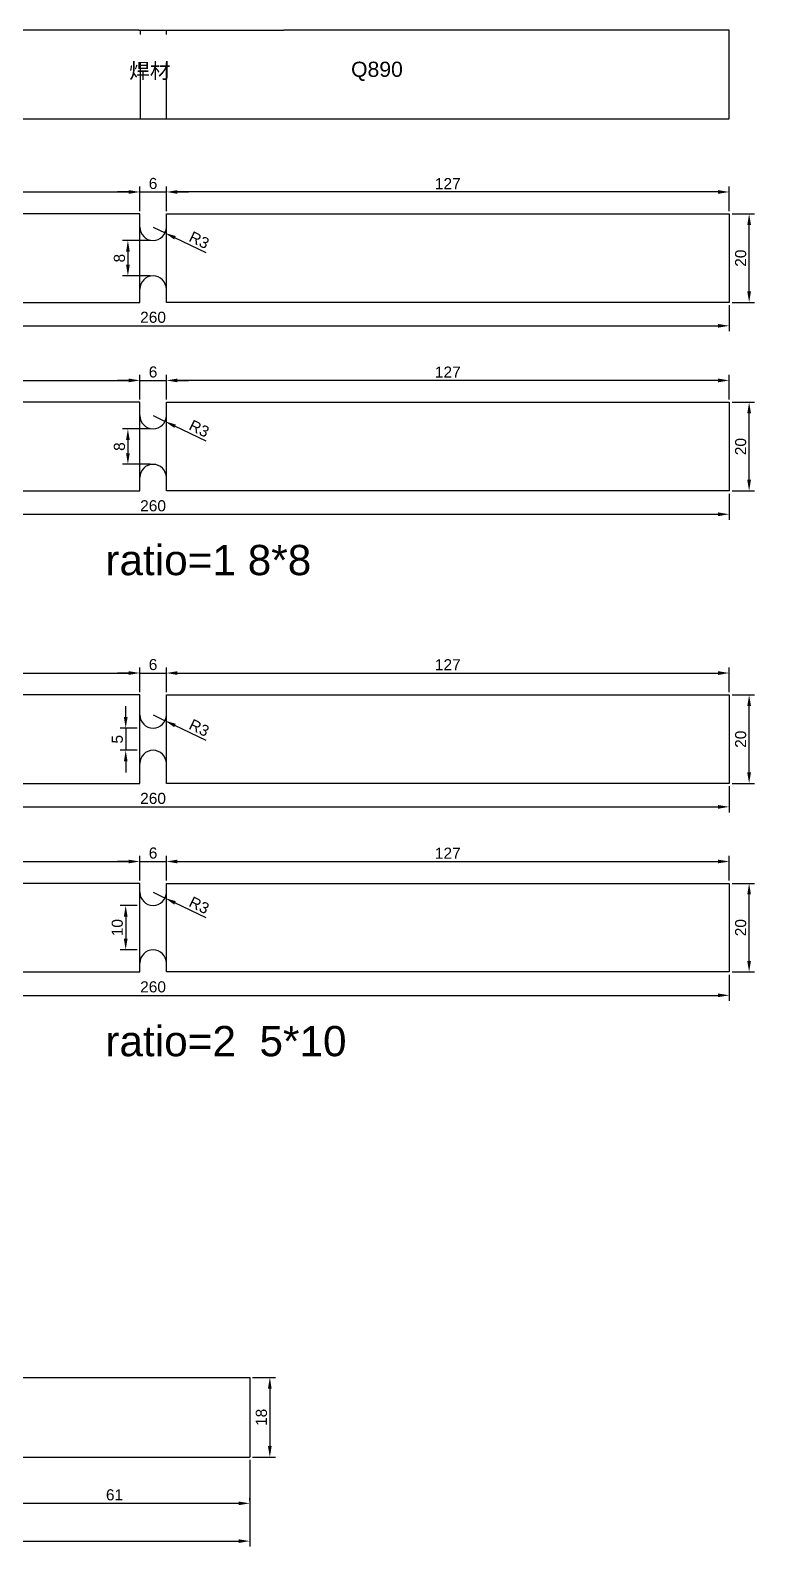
# Model space of a CAD drawing. Header units: millimetres. Extents: x 397 to 22000, y -812 to 12499.
# Drawn here: x 12731 to 12894.4, y 1820.5 to 2162.7 of the extents above; entities that cross this region are included whole.
import ezdxf

# ---------------------------------------------------------------- set-up
doc = ezdxf.new("R2010")
doc.units = ezdxf.units.MM
doc.linetypes.add('DASHED', pattern=[19.05, 12.7, -6.35])
doc.layers.add('尺寸标注', color=6, linetype='Continuous')
doc.styles.get("Standard").update_dxf_attribs({"font": 'arial.ttf'})
doc.dimstyles.new('ISO-25', dxfattribs={"dimtxt": 2.5, "dimasz": 2.5, "dimexe": 1.25, "dimexo": 0.625, "dimtad": 1, "dimtxsty": 'Standard', "dimcen": 2.5, "dimadec": 0, "dimazin": 0, "dimtfac": 1, "dimtmove": 0, "dimatfit": 3, "dimfxl": 1, "dimarcsym": 0})

# ---------------------------------------------------------------- blocks, each defined once
blk = doc.blocks.new('*D429')
at = {"color": 0, "lineweight": -2, "transparency": 16777216}
for p, q in [((12628.67, 2121.91), (12628.67, 2127.47)), ((12631.17, 2126.22), (12753.17, 2126.22)), ((12755.67, 2121.91), (12755.67, 2127.47))]:
    blk.add_line(p, q, dxfattribs=at)
at = {"color": 0, "transparency": 16777216}
for points in [[(12631.17, 2126.63), (12631.17, 2125.8), (12628.67, 2126.22)], [(12753.17, 2126.63), (12753.17, 2125.8), (12755.67, 2126.22)]]:
    blk.add_solid(points, dxfattribs=at)
at = {"layer": 'Defpoints', "color": 0, "transparency": 16777216}
for p in [(12755.67, 2126.22), (12628.67, 2121.28), (12755.67, 2121.28)]:
    blk.add_point(p, dxfattribs=at)
at = {"color": 0, "transparency": 16777216, "insert": (12692.17, 2128.1), "char_height": 2.5, "attachment_point": 5}
blk.add_mtext('127', dxfattribs=at)
blk = doc.blocks.new('*D365')
at = {"color": 0, "lineweight": -2, "transparency": 16777216}
for p, q in [((12758.05, 2115.28), (12751.74, 2115.28)), ((12752.99, 2112.78), (12752.99, 2109.78)), ((12758.05, 2107.28), (12751.74, 2107.28))]:
    blk.add_line(p, q, dxfattribs=at)
at = {"color": 0, "transparency": 16777216}
for points in [[(12752.58, 2112.78), (12753.41, 2112.78), (12752.99, 2115.28)], [(12752.58, 2109.78), (12753.41, 2109.78), (12752.99, 2107.28)]]:
    blk.add_solid(points, dxfattribs=at)
at = {"layer": 'Defpoints', "color": 0, "transparency": 16777216}
for p in [(12758.67, 2115.28), (12752.99, 2107.28), (12758.67, 2107.28)]:
    blk.add_point(p, dxfattribs=at)
at = {"color": 0, "transparency": 16777216, "insert": (12751.09, 2111.28), "char_height": 2.5, "attachment_point": 5, "rotation": 90}
blk.add_mtext('8', dxfattribs=at)
blk = doc.blocks.new('*D366')
at = {"color": 0, "lineweight": -2, "transparency": 16777216}
for p, q in [((12758.67, 2118.28), (12761.37, 2116.97)), ((12770.62, 2112.48), (12763.62, 2115.88))]:
    blk.add_line(p, q, dxfattribs=at)
at = {"color": 0, "transparency": 16777216}
blk.add_solid([(12763.8, 2116.26), (12763.44, 2115.51), (12761.37, 2116.97)], dxfattribs=at)
at = {"layer": 'Defpoints', "color": 0, "transparency": 16777216}
for p in [(12758.67, 2118.28), (12761.37, 2116.97)]:
    blk.add_point(p, dxfattribs=at)
at = {"color": 0, "transparency": 16777216, "insert": (12769.08, 2115.35), "char_height": 2.5, "attachment_point": 5, "rotation": 334.116}
blk.add_mtext('R3', dxfattribs=at)
blk = doc.blocks.new('*D367')
at = {"color": 0, "lineweight": -2, "transparency": 16777216}
for p, q in [((12889.3, 2121.28), (12894.41, 2121.28)), ((12893.16, 2103.78), (12893.16, 2118.78)), ((12889.3, 2101.28), (12894.41, 2101.28))]:
    blk.add_line(p, q, dxfattribs=at)
at = {"color": 0, "transparency": 16777216}
for points in [[(12892.74, 2118.78), (12893.58, 2118.78), (12893.16, 2121.28)], [(12892.74, 2103.78), (12893.58, 2103.78), (12893.16, 2101.28)]]:
    blk.add_solid(points, dxfattribs=at)
at = {"layer": 'Defpoints', "color": 0, "transparency": 16777216}
for p in [(12888.67, 2121.28), (12893.16, 2121.28), (12888.67, 2101.28)]:
    blk.add_point(p, dxfattribs=at)
at = {"color": 0, "transparency": 16777216, "insert": (12891.26, 2111.28), "char_height": 2.5, "attachment_point": 5, "rotation": 90}
blk.add_mtext('20', dxfattribs=at)
blk = doc.blocks.new('*D430')
at = {"color": 0, "lineweight": -2, "transparency": 16777216}
for p, q in [((12761.67, 2121.91), (12761.67, 2127.47)), ((12886.17, 2126.22), (12764.17, 2126.22)), ((12888.67, 2121.91), (12888.67, 2127.47))]:
    blk.add_line(p, q, dxfattribs=at)
at = {"color": 0, "transparency": 16777216}
for points in [[(12764.17, 2126.63), (12764.17, 2125.8), (12761.67, 2126.22)], [(12886.17, 2126.63), (12886.17, 2125.8), (12888.67, 2126.22)]]:
    blk.add_solid(points, dxfattribs=at)
at = {"layer": 'Defpoints', "color": 0, "transparency": 16777216}
for p in [(12761.67, 2126.22), (12761.67, 2121.28), (12888.67, 2121.28)]:
    blk.add_point(p, dxfattribs=at)
at = {"color": 0, "transparency": 16777216, "insert": (12825.17, 2128.1), "char_height": 2.5, "attachment_point": 5}
blk.add_mtext('127', dxfattribs=at)
blk = doc.blocks.new('*D368')
at = {"color": 0, "lineweight": -2, "transparency": 16777216}
for p, q in [((12753.17, 2126.22), (12750.67, 2126.22)), ((12755.67, 2121.91), (12755.67, 2127.47)), ((12755.67, 2126.22), (12761.67, 2126.22)), ((12761.67, 2121.91), (12761.67, 2127.47)), ((12764.17, 2126.22), (12766.67, 2126.22))]:
    blk.add_line(p, q, dxfattribs=at)
at = {"color": 0, "transparency": 16777216}
for points in [[(12753.17, 2126.63), (12753.17, 2125.8), (12755.67, 2126.22)], [(12764.17, 2126.63), (12764.17, 2125.8), (12761.67, 2126.22)]]:
    blk.add_solid(points, dxfattribs=at)
at = {"layer": 'Defpoints', "color": 0, "transparency": 16777216}
for p in [(12761.67, 2126.22), (12755.67, 2121.28), (12761.67, 2121.28)]:
    blk.add_point(p, dxfattribs=at)
at = {"color": 0, "transparency": 16777216, "insert": (12758.67, 2128.12), "char_height": 2.5, "attachment_point": 5}
blk.add_mtext('6', dxfattribs=at)
blk = doc.blocks.new('*D369')
at = {"color": 0, "lineweight": -2, "transparency": 16777216}
for p, q in [((12628.67, 2100.66), (12628.67, 2094.77)), ((12888.67, 2100.66), (12888.67, 2094.77)), ((12631.17, 2096.02), (12886.17, 2096.02))]:
    blk.add_line(p, q, dxfattribs=at)
at = {"color": 0, "transparency": 16777216}
for points in [[(12631.17, 2096.43), (12631.17, 2095.6), (12628.67, 2096.02)], [(12886.17, 2096.43), (12886.17, 2095.6), (12888.67, 2096.02)]]:
    blk.add_solid(points, dxfattribs=at)
at = {"layer": 'Defpoints', "color": 0, "transparency": 16777216}
for p in [(12628.67, 2101.28), (12888.67, 2101.28), (12888.67, 2096.02)]:
    blk.add_point(p, dxfattribs=at)
at = {"color": 0, "transparency": 16777216, "insert": (12758.67, 2097.92), "char_height": 2.5, "attachment_point": 5}
blk.add_mtext('260', dxfattribs=at)
blk = doc.blocks.new('*D431')
at = {"color": 0, "lineweight": -2, "transparency": 16777216}
for p, q in [((12628.67, 2079.38), (12628.67, 2084.94)), ((12755.67, 2079.38), (12755.67, 2084.94)), ((12631.17, 2083.69), (12753.17, 2083.69))]:
    blk.add_line(p, q, dxfattribs=at)
at = {"color": 0, "transparency": 16777216}
for points in [[(12631.17, 2084.11), (12631.17, 2083.27), (12628.67, 2083.69)], [(12753.17, 2084.11), (12753.17, 2083.27), (12755.67, 2083.69)]]:
    blk.add_solid(points, dxfattribs=at)
at = {"layer": 'Defpoints', "color": 0, "transparency": 16777216}
for p in [(12755.67, 2083.69), (12628.67, 2078.76), (12755.67, 2078.76)]:
    blk.add_point(p, dxfattribs=at)
at = {"color": 0, "transparency": 16777216, "insert": (12692.17, 2085.57), "char_height": 2.5, "attachment_point": 5}
blk.add_mtext('127', dxfattribs=at)
blk = doc.blocks.new('*D371')
at = {"color": 0, "lineweight": -2, "transparency": 16777216}
for p, q in [((12758.67, 2075.76), (12761.37, 2074.45)), ((12770.62, 2069.96), (12763.62, 2073.35))]:
    blk.add_line(p, q, dxfattribs=at)
at = {"color": 0, "transparency": 16777216}
blk.add_solid([(12763.8, 2073.73), (12763.44, 2072.98), (12761.37, 2074.45)], dxfattribs=at)
at = {"layer": 'Defpoints', "color": 0, "transparency": 16777216}
for p in [(12758.67, 2075.76), (12761.37, 2074.45)]:
    blk.add_point(p, dxfattribs=at)
at = {"color": 0, "transparency": 16777216, "insert": (12769.08, 2072.82), "char_height": 2.5, "attachment_point": 5, "rotation": 334.116}
blk.add_mtext('R3', dxfattribs=at)
blk = doc.blocks.new('*D372')
at = {"color": 0, "lineweight": -2, "transparency": 16777216}
for p, q in [((12889.3, 2078.76), (12894.41, 2078.76)), ((12893.16, 2061.26), (12893.16, 2076.26)), ((12889.3, 2058.76), (12894.41, 2058.76))]:
    blk.add_line(p, q, dxfattribs=at)
at = {"color": 0, "transparency": 16777216}
for points in [[(12892.74, 2076.26), (12893.58, 2076.26), (12893.16, 2078.76)], [(12892.74, 2061.26), (12893.58, 2061.26), (12893.16, 2058.76)]]:
    blk.add_solid(points, dxfattribs=at)
at = {"layer": 'Defpoints', "color": 0, "transparency": 16777216}
for p in [(12888.67, 2078.76), (12893.16, 2078.76), (12888.67, 2058.76)]:
    blk.add_point(p, dxfattribs=at)
at = {"color": 0, "transparency": 16777216, "insert": (12891.26, 2068.76), "char_height": 2.5, "attachment_point": 5, "rotation": 90}
blk.add_mtext('20', dxfattribs=at)
blk = doc.blocks.new('*D432')
at = {"color": 0, "lineweight": -2, "transparency": 16777216}
for p, q in [((12761.67, 2079.38), (12761.67, 2084.94)), ((12888.67, 2079.38), (12888.67, 2084.94)), ((12886.17, 2083.69), (12764.17, 2083.69))]:
    blk.add_line(p, q, dxfattribs=at)
at = {"color": 0, "transparency": 16777216}
for points in [[(12764.17, 2084.11), (12764.17, 2083.27), (12761.67, 2083.69)], [(12886.17, 2084.11), (12886.17, 2083.27), (12888.67, 2083.69)]]:
    blk.add_solid(points, dxfattribs=at)
at = {"layer": 'Defpoints', "color": 0, "transparency": 16777216}
for p in [(12761.67, 2083.69), (12761.67, 2078.76), (12888.67, 2078.76)]:
    blk.add_point(p, dxfattribs=at)
at = {"color": 0, "transparency": 16777216, "insert": (12825.17, 2085.57), "char_height": 2.5, "attachment_point": 5}
blk.add_mtext('127', dxfattribs=at)
blk = doc.blocks.new('*D373')
at = {"color": 0, "lineweight": -2, "transparency": 16777216}
for p, q in [((12755.67, 2079.38), (12755.67, 2084.94)), ((12761.67, 2079.38), (12761.67, 2084.94)), ((12753.17, 2083.69), (12750.67, 2083.69)), ((12755.67, 2083.69), (12761.67, 2083.69)), ((12764.17, 2083.69), (12766.67, 2083.69))]:
    blk.add_line(p, q, dxfattribs=at)
at = {"color": 0, "transparency": 16777216}
for points in [[(12753.17, 2084.11), (12753.17, 2083.27), (12755.67, 2083.69)], [(12764.17, 2084.11), (12764.17, 2083.27), (12761.67, 2083.69)]]:
    blk.add_solid(points, dxfattribs=at)
at = {"layer": 'Defpoints', "color": 0, "transparency": 16777216}
for p in [(12761.67, 2083.69), (12755.67, 2078.76), (12761.67, 2078.76)]:
    blk.add_point(p, dxfattribs=at)
at = {"color": 0, "transparency": 16777216, "insert": (12758.67, 2085.59), "char_height": 2.5, "attachment_point": 5}
blk.add_mtext('6', dxfattribs=at)
blk = doc.blocks.new('*D374')
at = {"color": 0, "lineweight": -2, "transparency": 16777216}
for p, q in [((12628.67, 2058.13), (12628.67, 2052.24)), ((12888.67, 2058.13), (12888.67, 2052.24)), ((12631.17, 2053.49), (12886.17, 2053.49))]:
    blk.add_line(p, q, dxfattribs=at)
at = {"color": 0, "transparency": 16777216}
for points in [[(12631.17, 2053.91), (12631.17, 2053.07), (12628.67, 2053.49)], [(12886.17, 2053.91), (12886.17, 2053.07), (12888.67, 2053.49)]]:
    blk.add_solid(points, dxfattribs=at)
at = {"layer": 'Defpoints', "color": 0, "transparency": 16777216}
for p in [(12628.67, 2058.76), (12888.67, 2058.76), (12888.67, 2053.49)]:
    blk.add_point(p, dxfattribs=at)
at = {"color": 0, "transparency": 16777216, "insert": (12758.67, 2055.39), "char_height": 2.5, "attachment_point": 5}
blk.add_mtext('260', dxfattribs=at)
blk = doc.blocks.new('*D433')
at = {"color": 0, "lineweight": -2, "transparency": 16777216}
for p, q in [((12628.67, 2013.35), (12628.67, 2018.91)), ((12755.67, 2013.35), (12755.67, 2018.91)), ((12631.17, 2017.66), (12753.17, 2017.66))]:
    blk.add_line(p, q, dxfattribs=at)
at = {"color": 0, "transparency": 16777216}
for points in [[(12631.17, 2018.08), (12631.17, 2017.24), (12628.67, 2017.66)], [(12753.17, 2018.08), (12753.17, 2017.24), (12755.67, 2017.66)]]:
    blk.add_solid(points, dxfattribs=at)
at = {"layer": 'Defpoints', "color": 0, "transparency": 16777216}
for p in [(12755.67, 2017.66), (12628.67, 2012.72), (12755.67, 2012.72)]:
    blk.add_point(p, dxfattribs=at)
at = {"color": 0, "transparency": 16777216, "insert": (12692.17, 2019.54), "char_height": 2.5, "attachment_point": 5}
blk.add_mtext('127', dxfattribs=at)
blk = doc.blocks.new('*D386')
at = {"color": 0, "lineweight": -2, "transparency": 16777216}
for p, q in [((12752.5, 2007.72), (12752.5, 2010.22)), ((12755.05, 2005.22), (12751.25, 2005.22)), ((12752.5, 2005.22), (12752.5, 2000.22)), ((12755.05, 2000.22), (12751.25, 2000.22)), ((12752.5, 1997.72), (12752.5, 1995.22))]:
    blk.add_line(p, q, dxfattribs=at)
at = {"color": 0, "transparency": 16777216}
for points in [[(12752.08, 2007.72), (12752.92, 2007.72), (12752.5, 2005.22)], [(12752.08, 1997.72), (12752.92, 1997.72), (12752.5, 2000.22)]]:
    blk.add_solid(points, dxfattribs=at)
at = {"layer": 'Defpoints', "color": 0, "transparency": 16777216}
for p in [(12755.67, 2005.22), (12752.5, 2000.22), (12755.67, 2000.22)]:
    blk.add_point(p, dxfattribs=at)
at = {"color": 0, "transparency": 16777216, "insert": (12750.61, 2002.72), "char_height": 2.5, "attachment_point": 5, "rotation": 90}
blk.add_mtext('5', dxfattribs=at)
blk = doc.blocks.new('*D387')
at = {"color": 0, "lineweight": -2, "transparency": 16777216}
for p, q in [((12758.67, 2008.22), (12761.37, 2006.91)), ((12770.62, 2002.43), (12763.62, 2005.82))]:
    blk.add_line(p, q, dxfattribs=at)
at = {"color": 0, "transparency": 16777216}
blk.add_solid([(12763.8, 2006.2), (12763.44, 2005.45), (12761.37, 2006.91)], dxfattribs=at)
at = {"layer": 'Defpoints', "color": 0, "transparency": 16777216}
for p in [(12758.67, 2008.22), (12761.37, 2006.91)]:
    blk.add_point(p, dxfattribs=at)
at = {"color": 0, "transparency": 16777216, "insert": (12769.08, 2005.29), "char_height": 2.5, "attachment_point": 5, "rotation": 334.116}
blk.add_mtext('R3', dxfattribs=at)
blk = doc.blocks.new('*D388')
at = {"color": 0, "lineweight": -2, "transparency": 16777216}
for p, q in [((12889.3, 2012.72), (12894.41, 2012.72)), ((12893.16, 1995.22), (12893.16, 2010.22)), ((12889.3, 1992.72), (12894.41, 1992.72))]:
    blk.add_line(p, q, dxfattribs=at)
at = {"color": 0, "transparency": 16777216}
for points in [[(12892.74, 2010.22), (12893.58, 2010.22), (12893.16, 2012.72)], [(12892.74, 1995.22), (12893.58, 1995.22), (12893.16, 1992.72)]]:
    blk.add_solid(points, dxfattribs=at)
at = {"layer": 'Defpoints', "color": 0, "transparency": 16777216}
for p in [(12888.67, 2012.72), (12893.16, 2012.72), (12888.67, 1992.72)]:
    blk.add_point(p, dxfattribs=at)
at = {"color": 0, "transparency": 16777216, "insert": (12891.26, 2002.72), "char_height": 2.5, "attachment_point": 5, "rotation": 90}
blk.add_mtext('20', dxfattribs=at)
blk = doc.blocks.new('*D389')
at = {"color": 0, "lineweight": -2, "transparency": 16777216}
for p, q in [((12755.67, 2013.35), (12755.67, 2018.91)), ((12761.67, 2013.35), (12761.67, 2018.91)), ((12753.17, 2017.66), (12750.67, 2017.66)), ((12755.67, 2017.66), (12761.67, 2017.66)), ((12764.17, 2017.66), (12766.67, 2017.66))]:
    blk.add_line(p, q, dxfattribs=at)
at = {"color": 0, "transparency": 16777216}
for points in [[(12753.17, 2018.08), (12753.17, 2017.24), (12755.67, 2017.66)], [(12764.17, 2018.08), (12764.17, 2017.24), (12761.67, 2017.66)]]:
    blk.add_solid(points, dxfattribs=at)
at = {"layer": 'Defpoints', "color": 0, "transparency": 16777216}
for p in [(12761.67, 2017.66), (12755.67, 2012.72), (12761.67, 2012.72)]:
    blk.add_point(p, dxfattribs=at)
at = {"color": 0, "transparency": 16777216, "insert": (12758.67, 2019.56), "char_height": 2.5, "attachment_point": 5}
blk.add_mtext('6', dxfattribs=at)
blk = doc.blocks.new('*D391')
at = {"color": 0, "lineweight": -2, "transparency": 16777216}
for p, q in [((12755.05, 1965.2), (12751.25, 1965.2)), ((12752.5, 1962.7), (12752.5, 1957.7)), ((12755.05, 1955.2), (12751.25, 1955.2))]:
    blk.add_line(p, q, dxfattribs=at)
at = {"color": 0, "transparency": 16777216}
for points in [[(12752.08, 1962.7), (12752.92, 1962.7), (12752.5, 1965.2)], [(12752.08, 1957.7), (12752.92, 1957.7), (12752.5, 1955.2)]]:
    blk.add_solid(points, dxfattribs=at)
at = {"layer": 'Defpoints', "color": 0, "transparency": 16777216}
for p in [(12755.67, 1965.2), (12752.5, 1955.2), (12755.67, 1955.2)]:
    blk.add_point(p, dxfattribs=at)
at = {"color": 0, "transparency": 16777216, "insert": (12750.6, 1960.2), "char_height": 2.5, "attachment_point": 5, "rotation": 90}
blk.add_mtext('10', dxfattribs=at)
blk = doc.blocks.new('*D392')
at = {"color": 0, "lineweight": -2, "transparency": 16777216}
for p, q in [((12758.67, 1968.2), (12761.37, 1966.89)), ((12770.62, 1962.4), (12763.62, 1965.8))]:
    blk.add_line(p, q, dxfattribs=at)
at = {"color": 0, "transparency": 16777216}
blk.add_solid([(12763.8, 1966.17), (12763.44, 1965.42), (12761.37, 1966.89)], dxfattribs=at)
at = {"layer": 'Defpoints', "color": 0, "transparency": 16777216}
for p in [(12758.67, 1968.2), (12761.37, 1966.89)]:
    blk.add_point(p, dxfattribs=at)
at = {"color": 0, "transparency": 16777216, "insert": (12769.08, 1965.26), "char_height": 2.5, "attachment_point": 5, "rotation": 334.116}
blk.add_mtext('R3', dxfattribs=at)
blk = doc.blocks.new('*D393')
at = {"color": 0, "lineweight": -2, "transparency": 16777216}
for p, q in [((12889.3, 1970.2), (12894.41, 1970.2)), ((12893.16, 1952.7), (12893.16, 1967.7)), ((12889.3, 1950.2), (12894.41, 1950.2))]:
    blk.add_line(p, q, dxfattribs=at)
at = {"color": 0, "transparency": 16777216}
for points in [[(12892.74, 1967.7), (12893.58, 1967.7), (12893.16, 1970.2)], [(12892.74, 1952.7), (12893.58, 1952.7), (12893.16, 1950.2)]]:
    blk.add_solid(points, dxfattribs=at)
at = {"layer": 'Defpoints', "color": 0, "transparency": 16777216}
for p in [(12888.67, 1970.2), (12893.16, 1970.2), (12888.67, 1950.2)]:
    blk.add_point(p, dxfattribs=at)
at = {"color": 0, "transparency": 16777216, "insert": (12891.26, 1960.2), "char_height": 2.5, "attachment_point": 5, "rotation": 90}
blk.add_mtext('20', dxfattribs=at)
blk = doc.blocks.new('*D394')
at = {"color": 0, "lineweight": -2, "transparency": 16777216}
for p, q in [((12753.17, 1975.13), (12750.67, 1975.13)), ((12755.67, 1970.82), (12755.67, 1976.38)), ((12755.67, 1975.13), (12761.67, 1975.13)), ((12761.67, 1970.82), (12761.67, 1976.38)), ((12764.17, 1975.13), (12766.67, 1975.13))]:
    blk.add_line(p, q, dxfattribs=at)
at = {"color": 0, "transparency": 16777216}
for points in [[(12753.17, 1975.55), (12753.17, 1974.72), (12755.67, 1975.13)], [(12764.17, 1975.55), (12764.17, 1974.72), (12761.67, 1975.13)]]:
    blk.add_solid(points, dxfattribs=at)
at = {"layer": 'Defpoints', "color": 0, "transparency": 16777216}
for p in [(12761.67, 1975.13), (12755.67, 1970.2), (12761.67, 1970.2)]:
    blk.add_point(p, dxfattribs=at)
at = {"color": 0, "transparency": 16777216, "insert": (12758.67, 1977.03), "char_height": 2.5, "attachment_point": 5}
blk.add_mtext('6', dxfattribs=at)
blk = doc.blocks.new('*D405')
at = {"color": 0, "lineweight": -2, "transparency": 16777216}
for p, q in [((12628.67, 1970.82), (12628.67, 1976.38)), ((12631.17, 1975.13), (12753.17, 1975.13)), ((12755.67, 1970.82), (12755.67, 1976.38))]:
    blk.add_line(p, q, dxfattribs=at)
at = {"color": 0, "transparency": 16777216}
for points in [[(12631.17, 1975.55), (12631.17, 1974.72), (12628.67, 1975.13)], [(12753.17, 1975.55), (12753.17, 1974.72), (12755.67, 1975.13)]]:
    blk.add_solid(points, dxfattribs=at)
at = {"layer": 'Defpoints', "color": 0, "transparency": 16777216}
for p in [(12755.67, 1975.13), (12628.67, 1970.2), (12755.67, 1970.2)]:
    blk.add_point(p, dxfattribs=at)
at = {"color": 0, "transparency": 16777216, "insert": (12692.17, 1977.01), "char_height": 2.5, "attachment_point": 5}
blk.add_mtext('127', dxfattribs=at)
blk = doc.blocks.new('*D406')
at = {"color": 0, "lineweight": -2, "transparency": 16777216}
for p, q in [((12761.67, 2013.35), (12761.67, 2018.91)), ((12888.67, 2013.35), (12888.67, 2018.91)), ((12764.17, 2017.66), (12886.17, 2017.66))]:
    blk.add_line(p, q, dxfattribs=at)
at = {"color": 0, "transparency": 16777216}
for points in [[(12764.17, 2018.08), (12764.17, 2017.24), (12761.67, 2017.66)], [(12886.17, 2018.08), (12886.17, 2017.24), (12888.67, 2017.66)]]:
    blk.add_solid(points, dxfattribs=at)
at = {"layer": 'Defpoints', "color": 0, "transparency": 16777216}
for p in [(12888.67, 2017.66), (12761.67, 2012.72), (12888.67, 2012.72)]:
    blk.add_point(p, dxfattribs=at)
at = {"color": 0, "transparency": 16777216, "insert": (12825.17, 2019.54), "char_height": 2.5, "attachment_point": 5}
blk.add_mtext('127', dxfattribs=at)
blk = doc.blocks.new('*D407')
at = {"color": 0, "lineweight": -2, "transparency": 16777216}
for p, q in [((12761.67, 1970.82), (12761.67, 1976.38)), ((12764.17, 1975.13), (12886.17, 1975.13)), ((12888.67, 1970.82), (12888.67, 1976.38))]:
    blk.add_line(p, q, dxfattribs=at)
at = {"color": 0, "transparency": 16777216}
for points in [[(12764.17, 1975.55), (12764.17, 1974.72), (12761.67, 1975.13)], [(12886.17, 1975.55), (12886.17, 1974.72), (12888.67, 1975.13)]]:
    blk.add_solid(points, dxfattribs=at)
at = {"layer": 'Defpoints', "color": 0, "transparency": 16777216}
for p in [(12888.67, 1975.13), (12761.67, 1970.2), (12888.67, 1970.2)]:
    blk.add_point(p, dxfattribs=at)
at = {"color": 0, "transparency": 16777216, "insert": (12825.17, 1977.01), "char_height": 2.5, "attachment_point": 5}
blk.add_mtext('127', dxfattribs=at)
blk = doc.blocks.new('*D408')
at = {"color": 0, "lineweight": -2, "transparency": 16777216}
for p, q in [((12628.67, 1992.1), (12628.67, 1986.21)), ((12888.67, 1992.1), (12888.67, 1986.21)), ((12631.17, 1987.46), (12886.17, 1987.46))]:
    blk.add_line(p, q, dxfattribs=at)
at = {"color": 0, "transparency": 16777216}
for points in [[(12631.17, 1987.88), (12631.17, 1987.04), (12628.67, 1987.46)], [(12886.17, 1987.88), (12886.17, 1987.04), (12888.67, 1987.46)]]:
    blk.add_solid(points, dxfattribs=at)
at = {"layer": 'Defpoints', "color": 0, "transparency": 16777216}
for p in [(12628.67, 1992.72), (12888.67, 1992.72), (12888.67, 1987.46)]:
    blk.add_point(p, dxfattribs=at)
at = {"color": 0, "transparency": 16777216, "insert": (12758.67, 1989.36), "char_height": 2.5, "attachment_point": 5}
blk.add_mtext('260', dxfattribs=at)
blk = doc.blocks.new('*D409')
at = {"color": 0, "lineweight": -2, "transparency": 16777216}
for p, q in [((12628.67, 1949.57), (12628.67, 1943.68)), ((12888.67, 1949.57), (12888.67, 1943.68)), ((12631.17, 1944.93), (12886.17, 1944.93))]:
    blk.add_line(p, q, dxfattribs=at)
at = {"color": 0, "transparency": 16777216}
for points in [[(12631.17, 1945.35), (12631.17, 1944.52), (12628.67, 1944.93)], [(12886.17, 1945.35), (12886.17, 1944.52), (12888.67, 1944.93)]]:
    blk.add_solid(points, dxfattribs=at)
at = {"layer": 'Defpoints', "color": 0, "transparency": 16777216}
for p in [(12628.67, 1950.2), (12888.67, 1950.2), (12888.67, 1944.93)]:
    blk.add_point(p, dxfattribs=at)
at = {"color": 0, "transparency": 16777216, "insert": (12758.67, 1946.83), "char_height": 2.5, "attachment_point": 5}
blk.add_mtext('260', dxfattribs=at)
blk = doc.blocks.new('*D428')
at = {"color": 0, "lineweight": -2, "transparency": 16777216}
for p, q in [((12758.05, 2072.76), (12751.74, 2072.76)), ((12752.99, 2070.26), (12752.99, 2067.26)), ((12758.05, 2064.76), (12751.74, 2064.76))]:
    blk.add_line(p, q, dxfattribs=at)
at = {"color": 0, "transparency": 16777216}
for points in [[(12752.58, 2070.26), (12753.41, 2070.26), (12752.99, 2072.76)], [(12752.58, 2067.26), (12753.41, 2067.26), (12752.99, 2064.76)]]:
    blk.add_solid(points, dxfattribs=at)
at = {"layer": 'Defpoints', "color": 0, "transparency": 16777216}
for p in [(12758.67, 2072.76), (12752.99, 2064.76), (12758.67, 2064.76)]:
    blk.add_point(p, dxfattribs=at)
at = {"color": 0, "transparency": 16777216, "insert": (12751.09, 2068.76), "char_height": 2.5, "attachment_point": 5, "rotation": 90}
blk.add_mtext('8', dxfattribs=at)
blk = doc.blocks.new('*D456')
at = {"layer": 'Defpoints', "color": 0, "transparency": 16777216}
for p in [(12719.48, 1830.3), (12780.48, 1830.3), (12780.48, 1830.3)]:
    blk.add_point(p, dxfattribs=at)
at = {"layer": '尺寸标注', "color": 0, "lineweight": -2, "transparency": 16777216}
for p, q in [((12719.48, 1830.92), (12719.48, 1831.55)), ((12780.48, 1830.92), (12780.48, 1831.55)), ((12721.98, 1830.3), (12777.98, 1830.3))]:
    blk.add_line(p, q, dxfattribs=at)
at = {"layer": '尺寸标注', "color": 0, "transparency": 16777216}
for points in [[(12721.98, 1830.71), (12721.98, 1829.88), (12719.48, 1830.3)], [(12777.98, 1830.71), (12777.98, 1829.88), (12780.48, 1830.3)]]:
    blk.add_solid(points, dxfattribs=at)
at = {"layer": '尺寸标注', "color": 0, "transparency": 16777216, "insert": (12749.98, 1832.2), "char_height": 2.5, "attachment_point": 5}
blk.add_mtext('61', dxfattribs=at)
blk = doc.blocks.new('*D457')
at = {"layer": 'Defpoints', "color": 0, "transparency": 16777216}
for p in [(12580.48, 1840.7), (12780.48, 1840.7), (12780.48, 1821.77)]:
    blk.add_point(p, dxfattribs=at)
at = {"layer": '尺寸标注', "color": 0, "lineweight": -2, "transparency": 16777216}
for p, q in [((12580.48, 1840.08), (12580.48, 1820.52)), ((12780.48, 1840.08), (12780.48, 1820.52)), ((12582.98, 1821.77), (12777.98, 1821.77))]:
    blk.add_line(p, q, dxfattribs=at)
at = {"layer": '尺寸标注', "color": 0, "transparency": 16777216}
for points in [[(12582.98, 1822.18), (12582.98, 1821.35), (12580.48, 1821.77)], [(12777.98, 1822.18), (12777.98, 1821.35), (12780.48, 1821.77)]]:
    blk.add_solid(points, dxfattribs=at)
at = {"layer": '尺寸标注', "color": 0, "transparency": 16777216, "insert": (12680.48, 1823.67), "char_height": 2.5, "attachment_point": 5}
blk.add_mtext('200', dxfattribs=at)
blk = doc.blocks.new('*D460')
at = {"layer": 'Defpoints', "color": 0, "transparency": 16777216}
for p in [(12780.48, 1858.7), (12780.48, 1840.7), (12785.02, 1840.7)]:
    blk.add_point(p, dxfattribs=at)
at = {"layer": '尺寸标注', "color": 0, "lineweight": -2, "transparency": 16777216}
for p, q in [((12781.1, 1858.7), (12786.27, 1858.7)), ((12785.02, 1856.2), (12785.02, 1843.2)), ((12781.1, 1840.7), (12786.27, 1840.7))]:
    blk.add_line(p, q, dxfattribs=at)
at = {"layer": '尺寸标注', "color": 0, "transparency": 16777216}
for points in [[(12784.6, 1856.2), (12785.43, 1856.2), (12785.02, 1858.7)], [(12784.6, 1843.2), (12785.43, 1843.2), (12785.02, 1840.7)]]:
    blk.add_solid(points, dxfattribs=at)
at = {"layer": '尺寸标注', "color": 0, "transparency": 16777216, "insert": (12783.12, 1849.7), "char_height": 2.5, "attachment_point": 5, "rotation": 90}
blk.add_mtext('18', dxfattribs=at)

msp = doc.modelspace()

# ---------------------------------------------------------------- linework, layer by layer
for p, q in [((12755.439, 2162.695), (12628.674, 2162.695)), ((12755.439, 2162.695), (12788.209, 2162.695)), ((12888.674, 2162.695), (12788.209, 2162.695)), ((12888.674, 2142.695), (12888.674, 2162.695)), ((12628.674, 2142.695), (12763.674, 2142.695)), ((12763.674, 2142.695), (12779.973, 2142.695)), ((12779.973, 2142.695), (12888.674, 2142.695)), ((12755.674, 2121.282), (12628.674, 2121.282)), ((12755.674, 2101.282), (12755.674, 2121.282)), ((12761.674, 2101.282), (12761.674, 2121.282)), ((12761.674, 2121.282), (12888.674, 2121.282)), ((12888.674, 2121.282), (12888.674, 2101.282)), ((12628.674, 2101.282), (12755.674, 2101.282)), ((12888.674, 2101.282), (12761.674, 2101.282)), ((12755.674, 2078.756), (12628.674, 2078.756)), ((12755.674, 2058.756), (12755.674, 2078.756)), ((12761.674, 2058.756), (12761.674, 2078.756)), ((12761.674, 2078.756), (12888.674, 2078.756)), ((12888.674, 2078.756), (12888.674, 2058.756)), ((12628.674, 2058.756), (12755.674, 2058.756)), ((12888.674, 2058.756), (12761.674, 2058.756)), ((12755.674, 2012.724), (12628.674, 2012.724)), ((12755.674, 1992.724), (12755.674, 2012.724)), ((12761.674, 1992.724), (12761.674, 2012.724)), ((12761.674, 2012.724), (12888.674, 2012.724)), ((12888.674, 2012.724), (12888.674, 1992.724)), ((12628.735, 1992.724), (12755.674, 1992.724)), ((12888.674, 1992.724), (12761.674, 1992.724)), ((12755.674, 1970.198), (12628.674, 1970.198)), ((12755.674, 1950.198), (12755.674, 1970.198)), ((12761.674, 1950.198), (12761.674, 1970.198)), ((12761.674, 1970.198), (12888.674, 1970.198)), ((12888.674, 1970.198), (12888.674, 1950.198)), ((12628.735, 1950.198), (12755.674, 1950.198)), ((12888.674, 1950.198), (12761.674, 1950.198)), ((12719.477, 1858.701), (12780.477, 1858.701)), ((12780.477, 1858.701), (12780.477, 1840.701)), ((12719.477, 1840.701), (12780.477, 1840.701))]:
    msp.add_line(p, q)
at = {"linetype": 'DASHED'}
for p, q in [((12755.829, 2142.695), (12755.829, 2162.695)), ((12761.674, 2142.695), (12761.674, 2162.695))]:
    msp.add_line(p, q, dxfattribs=at)
for centre, start, end in [((12758.674, 2118.282), 180, 0), ((12758.674, 2104.282), 0, 180), ((12758.674, 2075.756), 180, 0), ((12758.674, 2061.756), 0, 180), ((12758.674, 2008.224), 180, 0), ((12758.674, 1997.224), 0, 180), ((12758.674, 1968.198), 180, 0), ((12758.674, 1952.198), 0, 180)]:
    msp.add_arc(centre, 3, start, end)

# ---------------------------------------------------------------- texts
for s, height, p in [('焊材', 3.4179, (12753.287, 2151.854)), ('Q890', 3.4179, (12803.351, 2152.198)), ('ratio=1 8*8', 6.83588, (12747.915, 2039.742)), ('ratio=2  5*10', 6.83588, (12747.915, 1931.184))]:
    msp.add_text(s, height=height).set_placement(p)

# ---------------------------------------------------------------- dimensions: what is measured, and where the dimension line sits
for p1, p2, distance, picture, middle in [((12628.674, 2121.282), (12755.674, 2121.282), 4.935, '*D429', (12692.174, 2128.097)), ((12755.674, 2121.282), (12761.674, 2121.282), 4.935, '*D368', (12758.674, 2128.118)), ((12888.674, 2121.282), (12761.674, 2121.282), -4.935, '*D430', (12825.174, 2128.097)), ((12888.674, 2101.282), (12888.674, 2121.282), -4.487, '*D367', (12891.259, 2111.282)), ((12758.674, 2115.282), (12758.674, 2107.282), -5.68, '*D365', (12751.092, 2111.282)), ((12628.674, 2101.282), (12888.674, 2101.282), -5.266, '*D369', (12758.674, 2097.918)), ((12628.674, 2078.756), (12755.674, 2078.756), 4.935, '*D431', (12692.174, 2085.571)), ((12755.674, 2078.756), (12761.674, 2078.756), 4.935, '*D373', (12758.674, 2085.592)), ((12888.674, 2078.756), (12761.674, 2078.756), -4.935, '*D432', (12825.174, 2085.571)), ((12888.674, 2058.756), (12888.674, 2078.756), -4.487, '*D372', (12891.259, 2068.756)), ((12758.674, 2072.756), (12758.674, 2064.756), -5.68, '*D428', (12751.092, 2068.756)), ((12628.674, 2058.756), (12888.674, 2058.756), -5.266, '*D374', (12758.674, 2055.391)), ((12628.674, 2012.724), (12755.674, 2012.724), 4.935, '*D433', (12692.174, 2019.539)), ((12755.674, 2012.724), (12761.674, 2012.724), 4.935, '*D389', (12758.674, 2019.561)), ((12761.674, 2012.724), (12888.674, 2012.724), 4.935, '*D406', (12825.174, 2019.539)), ((12888.674, 1992.724), (12888.674, 2012.724), -4.487, '*D388', (12891.259, 2002.724)), ((12755.674, 2005.224), (12755.674, 2000.224), -3.173, '*D386', (12750.605, 2002.724)), ((12628.674, 1992.724), (12888.674, 1992.724), -5.266, '*D408', (12758.674, 1989.36)), ((12628.674, 1970.198), (12755.674, 1970.198), 4.935, '*D405', (12692.174, 1977.013)), ((12755.674, 1970.198), (12761.674, 1970.198), 4.935, '*D394', (12758.674, 1977.034)), ((12761.674, 1970.198), (12888.674, 1970.198), 4.935, '*D407', (12825.174, 1977.013)), ((12888.674, 1950.198), (12888.674, 1970.198), -4.487, '*D393', (12891.259, 1960.198)), ((12755.674, 1965.198), (12755.674, 1955.198), -3.173, '*D391', (12750.6, 1960.198)), ((12628.674, 1950.198), (12888.674, 1950.198), -5.266, '*D409', (12758.674, 1946.833))]:
    dim = msp.add_aligned_dim(p1=p1, p2=p2, distance=distance, dimstyle='ISO-25')
    dim.commit()
    dim.dimension.update_dxf_attribs({"geometry": picture, "text_midpoint": middle})
for center, mpoint, picture, middle in [((12758.674, 2118.282), (12761.373, 2116.973), '*D366', (12769.078, 2115.348)), ((12758.674, 2075.756), (12761.373, 2074.446), '*D371', (12769.078, 2072.822)), ((12758.674, 2008.224), (12761.373, 2006.915), '*D387', (12769.078, 2005.291)), ((12758.674, 1968.198), (12761.373, 1966.888), '*D392', (12769.078, 1965.264))]:
    dim = msp.add_radius_dim(center=center, mpoint=mpoint, dimstyle='ISO-25')
    dim.commit()
    dim.dimension.update_dxf_attribs({"geometry": picture, "text_midpoint": middle})
at = {"layer": '尺寸标注'}
for p1, p2, distance, picture, middle in [((12780.477, 1858.701), (12780.477, 1840.701), 4.541, '*D460', (12783.116, 1849.701)), ((12580.477, 1840.701), (12780.477, 1840.701), -18.936, '*D457', (12680.477, 1823.666)), ((12719.477, 1830.296), (12780.477, 1830.296), 0, '*D456', (12749.977, 1832.197))]:
    dim = msp.add_aligned_dim(p1=p1, p2=p2, distance=distance, dimstyle='ISO-25', dxfattribs=at)
    dim.commit()
    dim.dimension.update_dxf_attribs({"geometry": picture, "text_midpoint": middle})

doc.saveas('drawing.dxf')
